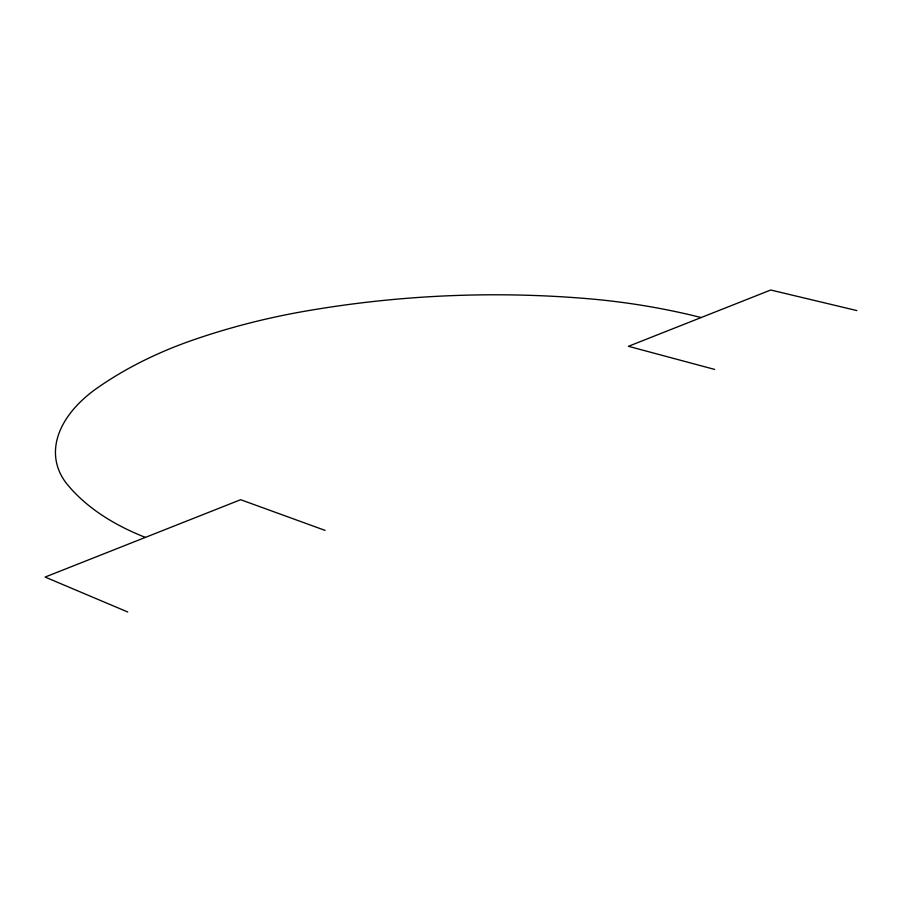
<?xml version="1.0" encoding="UTF-8"?>
<svg xmlns="http://www.w3.org/2000/svg" width="902" height="902" viewBox="0 0 902 902"><rect width="100%" height="100%" fill="white"/><g stroke="black" fill="none" stroke-linecap="round" stroke-linejoin="round"><path stroke-width="1.35" d="M856.9 310.581L770.748 290.016L628.435 346.312L714.598 369.403M325.103 530.387L240.654 499.708L45.1 577.066L127.712 611.984M701.158 317.549A534.751 387.116 -0.7 0 0 586.289 298.551A1029.983 955.725 -4.9 0 0 304.008 311.382A532.146 384.477 -6.7 0 0 192.115 340.336A304.301 195.114 -8.5 0 0 97.754 387.646A136.619 80.819 -11 0 0 67.368 484.509A275.527 160.669 -7.1 0 0 145.402 537.389"/></g></svg>
